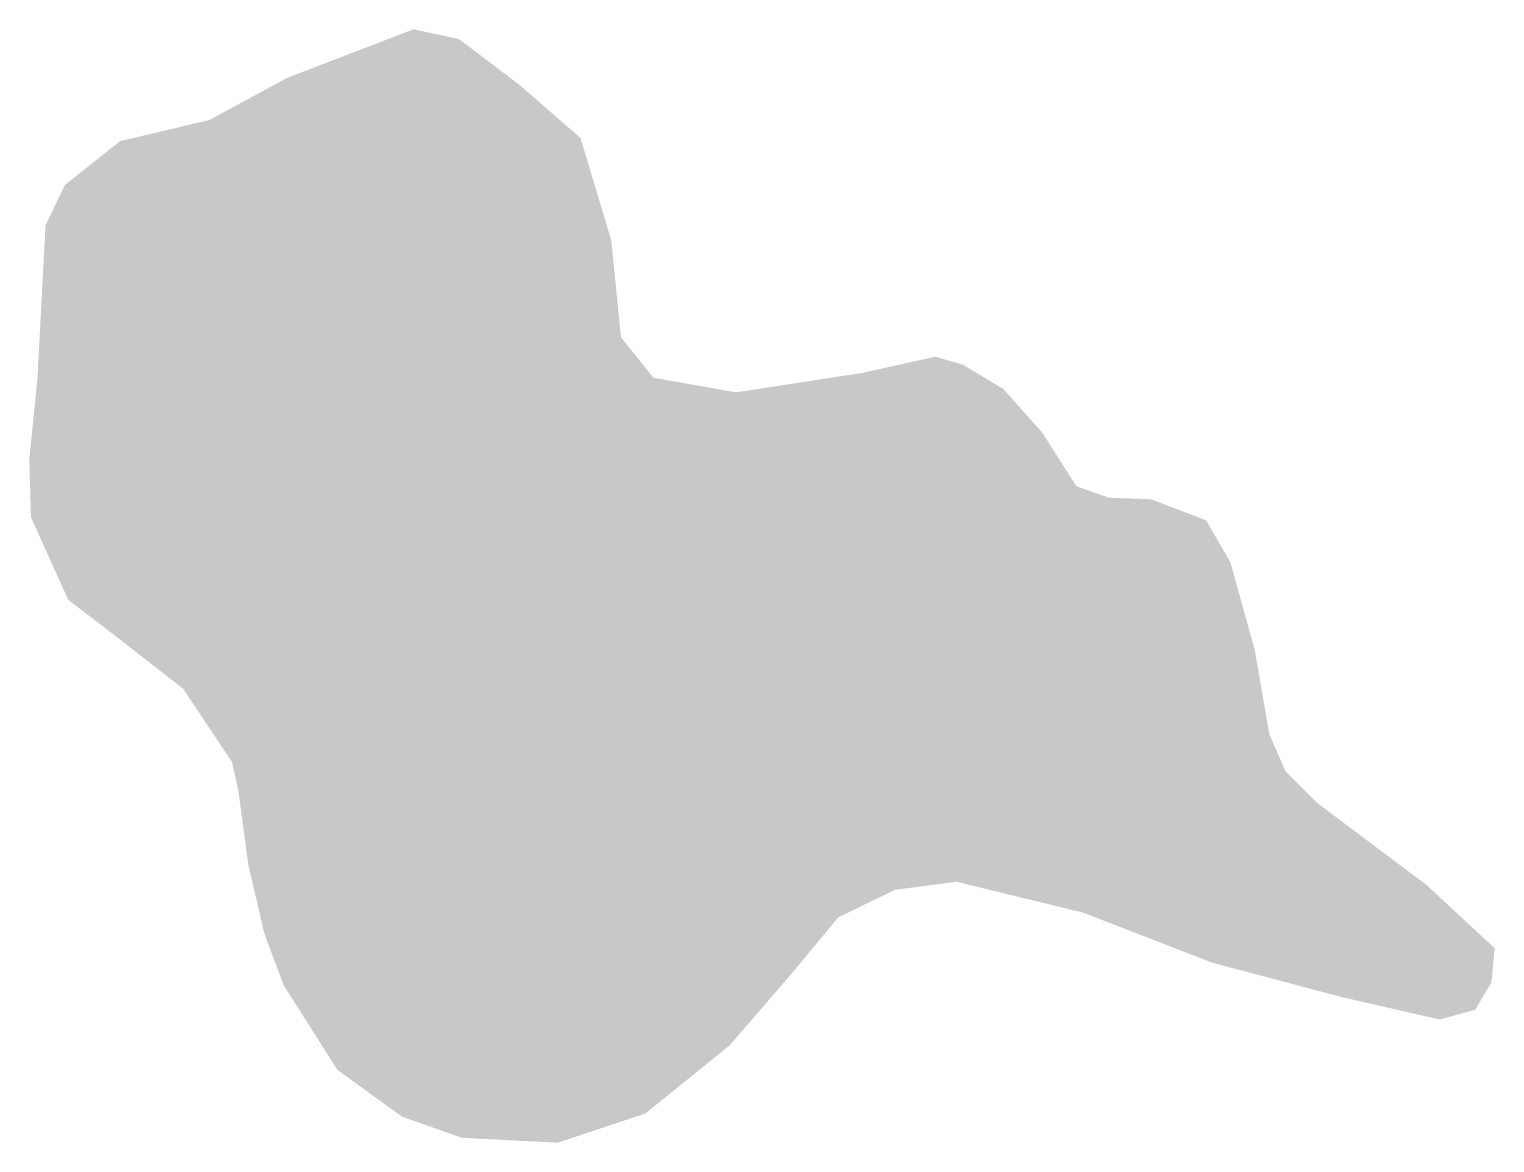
# Model space of a CAD drawing. Header units: inches. Extents: x 288635 to 693176, y 676945 to 1601077.
# Drawn here: x 459494 to 464086, y 762728 to 766218 of the extents above; entities that cross this region are included whole.
import ezdxf

# ---------------------------------------------------------------- set-up
doc = ezdxf.new("R2010")
doc.units = ezdxf.units.IN
doc.header["$MEASUREMENT"] = 0

msp = doc.modelspace()

# ---------------------------------------------------------------- hatches: boundary and pattern name
msp.add_hatch(color=256).paths.add_polyline_path([(461449.8015, 765125.7578), (461708.882, 765080.0377), (462105.1228, 765140.9978), (462333.7232, 765191.7979), (462420.0834, 765166.3979), (462547.0837, 765090.1977), (462669.0039, 764953.0375), (462775.6841, 764785.3971), (462877.2843, 764749.8371), (463009.3646, 764744.757), (463182.0849, 764678.7169), (463258.2851, 764546.6367), (463334.4852, 764272.3161), (463380.2053, 764008.1556), (463431.0054, 763891.3153), (463527.5256, 763794.7951), (463872.9663, 763535.7146), (464086.3267, 763337.5942), (464076.1667, 763230.914), (464025.3666, 763144.5538), (463913.6064, 763114.0738), (463603.7258, 763185.1939), (463202.405, 763291.8741), (462796.0042, 763449.3545), (462399.7634, 763545.8746), (462206.723, 763520.4746), (462028.9226, 763434.1144), (461881.6023, 763256.3141), (461688.562, 763032.7936), (461424.4014, 762819.4332), (461150.0809, 762727.993), (460850.3603, 762743.233), (460662.3999, 762809.2732), (460459.1995, 762956.5935), (460291.5592, 763220.754), (460230.599, 763383.3143), (460179.7989, 763601.7548), (460149.3189, 763830.3552), (460128.9988, 763921.7954), (459976.5985, 764150.3959), (459768.3181, 764312.9562), (459615.9178, 764429.7964), (459499.0776, 764688.8769), (459493.9976, 764871.7573), (459519.3976, 765120.6778), (459544.7977, 765603.2788), (459605.7578, 765730.279), (459778.4781, 765867.4393), (460057.8787, 765933.4794), (460301.7192, 766065.5597), (460697.96, 766217.96), (460840.2003, 766187.4799), (461028.1606, 766045.2396), (461221.201, 765877.5993), (461317.7212, 765557.5587), (461348.2013, 765252.7581), (461449.8015, 765125.7578)], flags=0)

doc.saveas('drawing.dxf')
